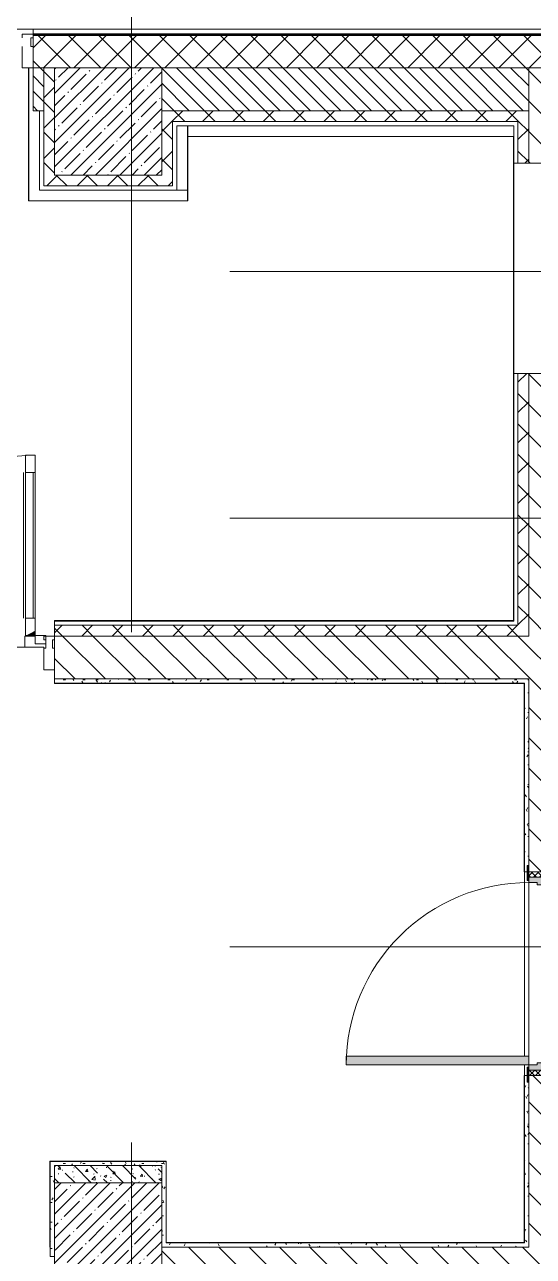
# Model space of a CAD drawing. Header units: millimetres. Extents: x -7229 to 196340, y -8553 to 29000.
# Drawn here: x 165678 to 168048, y 13557 to 19301 of the extents above; entities that cross this region are included whole.
import ezdxf

# ---------------------------------------------------------------- set-up
doc = ezdxf.new("R2010")
doc.units = ezdxf.units.MM
doc.linetypes.add('Осевая', pattern=[15875, 3175, -2381.25, 7937.5, -2381.25])
for name, color, linetype, lineweight, true_color in [('A-DETL-GENF-5', 7, 'Continuous', 9, 0xaaaaaa), ('A-DETL-GENF-6', 7, 'Continuous', 9, 0xe2e2e2), ('A-DOOR-5', 7, 'Continuous', 9, 0xaaaaaa), ('A-DOOR-6', 7, 'Continuous', 9, 0xe2e2e2), ('A-DOOR-FRAM-4', 7, 'Continuous', 9, 0xe2e2e2), ('A-DOOR-FRAM-5', 7, 'Continuous', 9, 0xaaaaaa), ('A-FLOR-3', 7, 'Continuous', 9, 0xaaaaaa), ('I-WALL-7', 7, 'Continuous', 9, 0x787878), ('I-WALL-8', 9, 'Continuous', 9, 0x808080)]:
    doc.layers.add(name, color=color, linetype=linetype, lineweight=lineweight, true_color=true_color)
for name, color, linetype, lineweight in [('A-GLAZ-CWMG-3', 7, 'Continuous', 9), ('A-WALL-1', 7, 'Continuous', 9), ('A-WALL-4', 7, 'Continuous', 13), ('I-WALL-6', 7, 'Continuous', 9), ('S-COLS-2', 7, 'Continuous', 9), ('Оси-2', 7, 'Осевая', 9)]:
    doc.layers.add(name, color=color, linetype=linetype, lineweight=lineweight)
pattern_1 = [(135, (50216.3, 0), (-70.71068, -70.71068), [])]
pattern_2 = [(45, (50216.3, 0), (-70.71068, 70.71068), []), (135, (50216.3, 0), (-70.71068, -70.71068), [])]
pattern_3 = [(0, (50216.302, 0), (121.92, 30.48), [10.058, -81.382, 10.058, -81.382, -487.68]), (0, (50216.302, 0), (121.92, 30.48), [-182.88, 10.058, -172.822, 10.058, -81.382, -213.36]), (0, (50216.302, 0), (121.92, 30.48), [-457.2, 10.058, -50.902, 10.058, -142.342]), (120, (50262.022, 15.24), (-87.356454, 90.345817), [10.058, -81.382, 10.058, -81.382, -487.68]), (120, (50262.022, 15.24), (-87.356454, 90.345817), [-182.88, 10.058, -172.822, 10.058, -81.382, -213.36]), (120, (50262.022, 15.24), (-87.356454, 90.345817), [-457.2, 10.058, -50.902, 10.058, -142.342]), (240, (50277.262, 76.2), (-34.563546, -120.825817), [10.058, -81.382, 10.058, -81.382, -487.68]), (240, (50277.262, 76.2), (-34.563546, -120.825817), [-182.88, 10.058, -172.822, 10.058, -81.382, -213.36]), (240, (50277.262, 76.2), (-34.563546, -120.825817), [-457.2, 10.058, -50.902, 10.058, -142.342])]

# ---------------------------------------------------------------- blocks, each defined once
blk = doc.blocks.new('110_Дверь_СКБ_1Ст_Внутренняя1 - Д-14_п_ 950x2100h_охрана-33310230-План монтажа зашивок 1 этажа в осях 23_1-33 лист 3')
at = {"layer": 'A-DOOR-5'}
h = blk.add_hatch(dxfattribs=at)
h.set_pattern_fill('FP_41', color=256, style=0, pattern_type=2)
h.set_pattern_definition([(135, (1826.41, 164.685), (-14.14214, -14.14214), []), (225, (1826.41, 164.685), (14.14214, -14.14214), [])])
h.paths.add_polyline_path([(462.5, -100), (487.5, -100), (487.5, 100), (462.5, 99.4), (462.5, -75.3)])
at = {"layer": 'A-DOOR-6'}
h = blk.add_hatch(color=256, dxfattribs=at)
h.paths.add_polyline_path([(-437.5, 100), (-437.5, 20), (-402.5, 20), (-402.5, 60), (-412.5, 60), (-412.5, 100)])
h.paths.add_polyline_path([(427.5, 44), (427.5, 20), (462.5, 20), (462.5, 100), (437.5, 98.8), (437.5, 60), (427.5, 60)])
at = {"layer": 'A-DOOR-FRAM-4'}
for points in [[(-412.5, 100), (-372.5, 100), (-372.5, 950), (-412.5, 950), (-412.5, 109.7)], [(-492.5, 108), (-492.5, 100), (-422.5, 100), (-422.5, 108), (-462.5, 108)], [(447.5, 108), (447.5, 100), (517.5, 100.7), (517.5, 108), (451.5, 108)], [(-437.5, -100), (-422.5, -100), (-422.5, 20), (-437.5, 20)], [(447.5, -100), (462.5, -100), (462.5, 20), (447.5, 20)], [(-492.5, -100), (-492.5, -108), (-422.5, -108), (-422.5, -100), (-462.5, -100)], [(447.5, -102.9), (447.5, -108), (517.5, -108), (517.5, -100), (447.5, -100)]]:
    blk.add_hatch(color=256, dxfattribs=at).paths.add_polyline_path(points)
at = {"layer": 'A-DOOR-FRAM-5'}
h = blk.add_hatch(dxfattribs=at)
h.set_pattern_fill('FP_42', color=256, style=0, pattern_type=2)
h.set_pattern_definition([(45, (-296.384, 164.685), (-14.1421, 14.1421), []), (135, (-296.384, 164.685), (-14.1421, -14.1421), [])])
h.paths.add_polyline_path([(-462.5, -100), (-437.5, -100), (-437.5, 100), (-462.5, 100)])
at = {"layer": 'A-DOOR-5'}
for p, q in [((-412.5, 950), (-412.5, 100)), ((-372.5, 950), (-412.5, 950)), ((-372.5, 100), (-372.5, 950)), ((-412.5, 100), (-372.5, 100))]:
    blk.add_line(p, q, dxfattribs=at)
blk.add_arc((-412.5, 100), 850, 360, 90, dxfattribs=at)
at = {"layer": 'A-DOOR-FRAM-5'}
for p, q in [((-422.5, 108), (-492.5, 108)), ((-492.5, 108), (-492.5, 100)), ((-492.5, 100), (-422.5, 100)), ((-437.5, 100), (-462.5, 100)), ((-462.5, 100), (-462.5, -100)), ((-412.5, 100), (-437.5, 100)), ((-437.5, 100), (-437.5, 20)), ((-437.5, -100), (-437.5, 100)), ((-422.5, 100), (-437.5, 100)), ((-437.5, 100), (-437.5, 99)), ((-437.5, 99), (-422.5, 99)), ((-422.5, 100), (-422.5, 108)), ((-422.5, 99), (-422.5, 100)), ((-412.5, 60), (-412.5, 100)), ((-402.5, 60), (-412.5, 60)), ((-402.5, 20), (-402.5, 60)), ((437.5, 60), (427.5, 60)), ((427.5, 60), (427.5, 20)), ((437.5, 100), (437.5, 60)), ((462.5, 100), (437.5, 100)), ((517.5, 108), (447.5, 108)), ((447.5, 108), (447.5, 100)), ((462.5, 100), (447.5, 100)), ((447.5, 100), (447.5, 99)), ((447.5, 100), (517.5, 100)), ((447.5, 99), (462.5, 99)), ((462.5, 20), (462.5, 100)), ((487.5, 100), (462.5, 100)), ((462.5, 100), (462.5, -100)), ((462.5, 99), (462.5, 100)), ((487.5, -100), (487.5, 100)), ((517.5, 100), (517.5, 108)), ((-437.5, 20), (-402.5, 20)), ((-422.5, 20), (-437.5, 20)), ((-437.5, 20), (-437.5, -100)), ((-422.5, -100), (-422.5, 20)), ((427.5, 20), (462.5, 20)), ((462.5, 20), (447.5, 20)), ((447.5, 20), (447.5, -100)), ((462.5, -100), (462.5, 20)), ((-422.5, -100), (-492.5, -100)), ((-492.5, -100), (-492.5, -108)), ((-492.5, -108), (-422.5, -108)), ((-462.5, -100), (-437.5, -100)), ((-437.5, -100), (-422.5, -100)), ((-422.5, -108), (-422.5, -100)), ((447.5, -100), (462.5, -100)), ((517.5, -100), (447.5, -100)), ((447.5, -100), (447.5, -108)), ((447.5, -108), (517.5, -108)), ((462.5, -100), (487.5, -100)), ((517.5, -108), (517.5, -100))]:
    blk.add_line(p, q, dxfattribs=at)
blk = doc.blocks.new('Прямоугольный импост - Импост структурный с накладкой - 160мм-22852563-План монтажа зашивок 1 этажа в осях 23_1-33 лист 3')
at = {"layer": 'A-GLAZ-CWMG-3'}
for p, q in [((-50, 40), (-50, 140)), ((-50, 140), (0, 140)), ((0, 140), (0, 40)), ((-50, -17), (-50, 0)), ((-10, 40), (-10, 0)), ((0, 40), (-10, 40)), ((-10, 0), (0, 0)), ((0, 0), (0, -17)), ((0, -17), (-50, -17))]:
    blk.add_line(p, q, dxfattribs=at)
blk = doc.blocks.new('Дверь_Витражная_остекление_ - ВВ-14 остекление-32472302-План монтажа зашивок 1 этажа в осях 23_1-33 лист 3')
at = {"layer": 'A-DETL-GENF-6'}
blk.add_hatch(color=256, dxfattribs=at).paths.add_polyline_path([(-792.9, -20), (-835, -20), (-835, -41.3), (-798.1, -22.7)])
at = {"layer": 'A-DETL-GENF-5'}
for p, q in [((-790, -20), (-835, -20)), ((-835, -860), (-835, -20)), ((-790, -20), (-835, -20)), ((-835, -20), (-835, -860)), ((-790, -860), (-790, -20)), ((-790, -860), (-790, -20)), ((840, -850), (840, -20)), ((840, -20), (840, -850)), ((885, -850), (885, -20)), ((885, -850), (885, -20)), ((-835, -100), (-790, -100)), ((-825, -780), (-825, -100)), ((-781, -780), (-781, -100)), ((831, -770), (831, -100)), ((885, -100), (840, -100)), ((875, -770), (875, -100)), ((-835, -780), (-790, -780)), ((885, -770), (840, -770)), ((-835, -860), (-790, -860)), ((-835, -860), (-790, -860)), ((885, -850), (840, -850)), ((840, -850), (885, -850))]:
    blk.add_line(p, q, dxfattribs=at)
at = {"layer": 'A-DOOR-5'}
for p, q in [((-885, 20), (-835, 20)), ((-885, -20), (-885, 20)), ((-835, 20), (-835, -20)), ((835, 20), (885, 20)), ((835, -20), (835, 20)), ((885, 20), (885, -20)), ((-835, -20), (-885, -20)), ((-835, -860), (-835, -20)), ((835, -850), (835, -20)), ((885, -20), (835, -20))]:
    blk.add_line(p, q, dxfattribs=at)
for centre, radius, start, end in [((-835, -20), 840, 270, 0), ((835, -20), 830, 180, 270)]:
    blk.add_arc(centre, radius, start, end, dxfattribs=at)
blk = doc.blocks.new('Прямоугольный импост - Импост структурный с накладкой - 160мм Темный-31915521-План монтажа зашивок 1 этажа в осях 23_1-33 лист 3')
at = {"layer": 'A-GLAZ-CWMG-3'}
for p, q in [((-25, 0), (-25, 17)), ((-25, 17), (25, 17)), ((-15, 0), (-25, 0)), ((-15, -40), (-15, 0)), ((25, 0), (15, 0)), ((15, 0), (15, -40)), ((25, 17), (25, 0)), ((-25, -140), (-25, -40)), ((-25, -40), (-15, -40)), ((15, -40), (25, -40)), ((25, -40), (25, -140)), ((25, -140), (-25, -140))]:
    blk.add_line(p, q, dxfattribs=at)
blk = doc.blocks.new('BSC_Колонна _Прямоугольная - 500х500-V170-План монтажа зашивок 1 этажа в осях 23_1-33 лист 3')
at = {"layer": 'S-COLS-2'}
h = blk.add_hatch(dxfattribs=at)
h.set_pattern_fill('FP_175', color=256, style=0, pattern_type=2)
h.set_pattern_definition([(45, (-115850.45, -18850), (-57.024626, 57.024626), []), (45, (-115793.42, -18850), (-57.024626, 57.024626), [100.806, -20.161, 3.353, -16.808])])
h.paths.add_polyline_path([(-250, -250), (250, -250), (250, 250), (-250, 250), (-250, 50)])
for p, q in [((250, 250), (-250, 250)), ((-250, 250), (-250, -250)), ((250, -250), (250, 250)), ((-250, -250), (250, -250))]:
    blk.add_line(p, q, dxfattribs=at)
blk = doc.blocks.new('Прямоугольный импост - Импост структурный с накладкой - 160мм Темный-31239248-План монтажа зашивок 1 этажа в осях 23_1-33 лист 3')
at = {"layer": 'A-GLAZ-CWMG-3'}
for p, q in [((0, 17), (-50, 17)), ((-50, 17), (-50, 0)), ((-50, 0), (-40, 0)), ((-40, 0), (-40, -40)), ((-10, -40), (-10, 0)), ((-10, 0), (0, 0)), ((0, 0), (0, 17)), ((-40, -40), (-50, -40)), ((-50, -40), (-50, -140)), ((0, -40), (-10, -40)), ((0, -140), (0, -40)), ((-50, -140), (0, -140))]:
    blk.add_line(p, q, dxfattribs=at)

msp = doc.modelspace()

# ---------------------------------------------------------------- hatches: boundary and pattern name
at = {"layer": 'A-WALL-1'}
h = msp.add_hatch(dxfattribs=at)
h.set_pattern_fill('FP_144', color=256, style=0, pattern_type=2)
h.set_pattern_definition(pattern_2)
h.paths.add_polyline_path([(165816.8, 19100), (168418.3, 19100), (168418.3, 19250), (165716.8, 19250), (165716.8, 19100), (165816.3, 19100)])
h.paths.add_polyline_path([(171068.3, 19100), (171076.3, 19100), (171076.3, 19250), (169634.3, 19250), (169634.3, 19100), (170675.7, 19100)])
h.paths.add_polyline_path([(163022.1, 19100), (163036.8, 19100), (163016.8, 19236.2), (163016.8, 19100)])
h.paths.add_polyline_path([(163116.8, 19100), (163125.1, 19100), (163106.8, 19125), (163115.3, 19103.7)])
h.paths.add_polyline_path([(163072.6, 19158.9), (163073.8, 19170.9), (163066.8, 19180.7), (163066.8, 19250), (163006.8, 19250), (163066.8, 19167.1)])
h = msp.add_hatch(dxfattribs=at)
h.set_pattern_fill('FP_140', color=256, style=0, pattern_type=2)
h.set_pattern_definition([(135, (50216.3, 0), (-35.35534, -35.35534), [])])
h.paths.add_polyline_path([(168016.6, 18900), (168026.3, 18900), (168026.3, 19100), (166316.8, 19100), (166316.8, 18900), (167960.5, 18900)])
h.paths.add_polyline_path([(165746.8, 18900), (165766.8, 18900), (165766.8, 19100), (165716.8, 19100), (165716.8, 18900), (165720.6, 18900)])
h.paths.add_polyline_path([(162698.4, 18900), (162966.8, 18900), (162966.8, 19100), (161266.3, 19100), (161266.3, 18900), (162683.3, 18900)])
h.paths.add_polyline_path([(163016.8, 18900), (163066.8, 18900), (163066.8, 19100), (163016.8, 19100), (163016.8, 19008.8)])
at = {"layer": 'I-WALL-6'}
h = msp.add_hatch(dxfattribs=at)
h.set_pattern_fill('FP_144', color=256, style=0, pattern_type=2)
h.set_pattern_definition(pattern_2)
h.paths.add_polyline_path([(165766.8, 18550), (165816.8, 18550), (165816.3, 19100), (165766.8, 19100), (165766.8, 18556.1)])
h = msp.add_hatch(dxfattribs=at)
h.set_pattern_fill('FP_143', color=256, style=0, pattern_type=2)
h.set_pattern_definition(pattern_1)
h.paths.add_polyline_path([(168026.3, 16450), (168226.3, 16450), (168226.3, 17675), (168026.3, 17675), (168026.3, 16500)])
h.paths.add_polyline_path([(168226.3, 18655), (168226.3, 19100), (168026.3, 19100), (168026.3, 18655)])
h = msp.add_hatch(dxfattribs=at)
h.set_pattern_fill('FP_144', color=256, style=0, pattern_type=2)
h.set_pattern_definition(pattern_2)
h.paths.add_polyline_path([(167944.1, 18850), (167976.3, 18850.3), (167976.3, 18900), (166316.8, 18900), (166316.8, 18850), (167351.8, 18850)])
h = msp.add_hatch(dxfattribs=at)
h.set_pattern_fill('FP_144', color=256, style=0, pattern_type=2)
h.set_pattern_definition(pattern_2)
h.paths.add_polyline_path([(167976.3, 16500), (168026.3, 16500), (168026.3, 17675), (167976.3, 17675), (167976.3, 16520)])
h.paths.add_polyline_path([(168016.6, 18655), (168026.3, 18655), (168026.3, 18900), (167976.3, 18900), (167976.3, 18655)])
h = msp.add_hatch(dxfattribs=at)
h.set_pattern_fill('FP_144', color=256, style=0, pattern_type=2)
h.set_pattern_definition(pattern_2)
h.paths.add_polyline_path([(166316.8, 18600), (166366.8, 18600), (166366.8, 18850), (166316.8, 18850), (166316.8, 18688.7)])
h = msp.add_hatch(dxfattribs=at)
h.set_pattern_fill('FP_144', color=256, style=0, pattern_type=2)
h.set_pattern_definition(pattern_2)
h.paths.add_polyline_path([(166316.8, 18550), (166366.8, 18550), (166366.8, 18600), (165816.8, 18600), (165816.8, 18550), (166022.3, 18550)])
h = msp.add_hatch(dxfattribs=at)
h.set_pattern_fill('FP_144', color=256, style=0, pattern_type=2)
h.set_pattern_definition(pattern_2)
h.paths.add_polyline_path([(168026.3, 16450), (168026.3, 16500), (165816.8, 16500), (165816.8, 16450), (168016.6, 16450)])
h = msp.add_hatch(dxfattribs=at)
h.set_pattern_fill('FP_143', color=256, style=0, pattern_type=2)
h.set_pattern_definition(pattern_1)
h.paths.add_polyline_path([(166687.1, 16250), (168226.3, 16250), (168226.3, 16450), (165816.8, 16450), (165816.9, 16250), (166502.2, 16250)])
h = msp.add_hatch(dxfattribs=at)
h.set_pattern_fill('FP_143', color=256, style=0, pattern_type=2)
h.set_pattern_definition(pattern_1)
h.paths.add_polyline_path([(168226.3, 13600), (168226.3, 14400), (168026.3, 14400), (168026.3, 13600)])
h.paths.add_polyline_path([(168226.3, 15350), (168226.3, 16250), (168026.3, 16250), (168026.3, 15350), (168155.7, 15350)])
h = msp.add_hatch(dxfattribs=at)
h.set_pattern_fill('FP_143', color=256, style=0, pattern_type=2)
h.set_pattern_definition(pattern_1)
h.paths.add_polyline_path([(170676.3, 13400), (171146.3, 13400), (171146.3, 13600), (166316.3, 13600), (166316.3, 13400), (170675.7, 13400)])
at = {"layer": 'I-WALL-7'}
h = msp.add_hatch(dxfattribs=at)
h.set_pattern_fill('FP_149', color=256, style=0, pattern_type=2)
h.set_pattern_definition([(135, (50216.3, 0), (-75.43415, -75.43415), [106.68, -17.78, 3.556, -17.78]), (135, (50216.3, 75.39), (-75.43415, -75.43415), []), (50, (50216.3, 0), (127.52922, -11.15758), [13.335, -146.685]), (355, (50216.3, 0), (-24.66966, 133.74002), [10.668, -117.348]), (100.451, (50226.93, -0.93), (102.85973, 122.58178), [11.333, -124.663]), (46.184, (50216.3, 35.56), (189.75516, -29.43036), [20.002, -220.027]), (96.636, (50232.11, 33.1), (166.1822, 173.1996), [17, -186.995]), (351.184, (50216.3, 35.56), (166.18393, 173.19757), [16.002, -176.022]), (21, (50234.08, 26.67), (106.130265, -71.58603), [13.335, -146.685]), (326, (50234.08, 26.67), (43.26188, 128.93175), [10.668, -117.348]), (71.451, (50242.93, 20.7), (149.39198, 57.34505), [11.333, -124.663]), (37.5, (50216.3, 0), (2.162228, 59.188357), [3.353, -112.573, 3.353, -115.773, -117.792]), (37.5, (50216.3, 0), (2.162228, 59.188357), [-235.052, 3.353, -114.44]), (7.5, (50216.3, 0), (46.773857, 70.126152), [3.353, -64.567, 3.353, -109.906, -44.894]), (7.5, (50216.3, 0), (46.773857, 70.126152), [-181.178, 3.353, -41.542]), (327.5, (50176.653, 0), (94.913671, -4.010093), [3.353, -41.097, 3.353, -135.331, -184.023]), (327.5, (50176.653, 0), (94.913671, -4.010093), [-183.134, 3.353, -180.67]), (317.5, (50158.87, 0), (103.69057, 17.79882), [3.353, -54.432, 3.353, -88.748, -130.683]), (317.5, (50158.87, 0), (103.69057, 17.79882), [-149.885, 3.353, -127.33])])
h.paths.add_polyline_path([(165871.7, 13900), (166316.3, 13900), (166316.3, 13980), (165816.8, 13980), (165816.8, 13900)])
at = {"layer": 'I-WALL-8'}
h = msp.add_hatch(dxfattribs=at)
h.set_pattern_fill('FP_184', color=256, style=0, pattern_type=2)
h.set_pattern_definition(pattern_3)
h.paths.add_polyline_path([(168016.6, 16230), (168026.3, 16230), (168026.3, 16250), (165816.8, 16250), (165816.8, 16230), (168006.3, 16230)])
h = msp.add_hatch(dxfattribs=at)
h.set_pattern_fill('FP_184', color=256, style=0, pattern_type=2)
h.set_pattern_definition(pattern_3)
h.paths.add_polyline_path([(168026.3, 13620), (168025.5, 14370), (168018.3, 14370), (168018.3, 14400), (168006.3, 14400), (168006.3, 13620), (168016.6, 13620)])
h.paths.add_polyline_path([(168006.3, 15350), (168018.3, 15350), (168018.3, 15380), (168026.3, 15380), (168026.3, 16230), (168006.3, 16230), (168006.3, 15431.3)])
h = msp.add_hatch(dxfattribs=at)
h.set_pattern_fill('FP_184', color=256, style=0, pattern_type=2)
h.set_pattern_definition(pattern_3)
h.paths.add_polyline_path([(165816.3, 13557), (165816.3, 14000), (165796.3, 14000), (165796.3, 13557), (165801.8, 13557)])
h = msp.add_hatch(dxfattribs=at)
h.set_pattern_fill('FP_184', color=256, style=0, pattern_type=2)
h.set_pattern_definition(pattern_3)
h.paths.add_polyline_path([(166316.3, 13980), (166336.3, 13980), (166336.3, 14000), (165816.3, 14000), (165816.8, 13980), (166308.6, 13980)])
h = msp.add_hatch(dxfattribs=at)
h.set_pattern_fill('FP_184', color=256, style=0, pattern_type=2)
h.set_pattern_definition(pattern_3)
h.paths.add_polyline_path([(166316.3, 13600), (166336.3, 13600.6), (166336.3, 13980), (166316.3, 13980), (166316.3, 13617.1)])
h = msp.add_hatch(dxfattribs=at)
h.set_pattern_fill('FP_184', color=256, style=0, pattern_type=2)
h.set_pattern_definition(pattern_3)
h.paths.add_polyline_path([(166687.1, 13600), (168026.3, 13600), (168026.3, 13620), (166336.3, 13620), (166336.3, 13600), (166557.9, 13600)])
at = {"layer": 'S-COLS-2'}
h = msp.add_hatch(dxfattribs=at)
h.set_pattern_fill('FP_141', color=256, style=0, pattern_type=2)
h.set_pattern_definition([(45, (50216.3, 0), (-57.024626, 57.024626), []), (45, (50273.33, 0), (-57.024626, 57.024626), [100.806, -20.161, 3.353, -16.808])])
h.paths.add_polyline_path([(165816.3, 13400), (166316.3, 13400), (166316.3, 13900), (165816.3, 13900), (165816.3, 13600)])

# ---------------------------------------------------------------- linework, layer by layer
at = {"layer": 'A-FLOR-3'}
for p, q in [((166436.8, 18530), (166386.8, 18530)), ((165678.8, 16398), (165678.8, 16450)), ((165678.8, 16450), (165726.8, 16450)), ((165766.8, 16398), (164066.8, 16398)), ((165766.8, 16393), (165766.8, 16398)), ((168006.3, 14490), (168006.3, 15350)), ((168006.3, 14400), (168006.3, 14450))]:
    msp.add_line(p, q, dxfattribs=at)
at = {"layer": 'A-WALL-1'}
for p, q in [((165568.8, 19280), (174888.4, 19280)), ((165716.8, 19280), (165716.8, 18900)), ((171226.3, 19258), (165716.8, 19258)), ((165766.8, 19100), (165816.8, 19100)), ((165716.8, 18900), (165746.8, 18900)), ((166316.8, 18900), (168026.3, 18900))]:
    msp.add_line(p, q, dxfattribs=at)
at = {"layer": 'A-WALL-4'}
for p, q in [((168421.3, 19253), (165716.8, 19253)), ((168418.3, 19250), (165716.8, 19250)), ((165766.8, 19100), (165716.8, 19100)), ((165766.8, 19100), (165766.8, 18550)), ((168026.3, 19100), (166316.8, 19100)), ((168026.3, 18655), (168026.3, 19100)), ((165746.8, 18900), (165766.8, 18900)), ((166366.8, 18850), (167976.3, 18850)), ((166366.8, 18850), (166366.8, 18550)), ((167976.3, 18850), (167976.3, 18655)), ((167956.3, 18655), (167956.3, 18780)), ((166366.8, 18550), (165766.8, 18550)), ((167956.3, 17675), (167956.3, 16520)), ((167976.3, 17675), (167976.3, 16500)), ((168026.3, 17675), (168026.3, 16500)), ((167976.3, 16500), (165816.8, 16500)), ((166855.8, 16520), (167956.3, 16520)), ((167955.3, 16520), (167955.3, 16521)), ((165816.8, 16230), (168006.3, 16230)), ((168006.3, 16230), (168006.3, 15350)), ((168006.3, 13620), (168006.3, 14400)), ((166316.3, 13900), (166316.3, 13980)), ((166336.3, 13620), (166336.3, 13980)), ((166336.3, 13620), (168006.3, 13620)), ((166337.3, 13621), (166337.3, 13620))]:
    msp.add_line(p, q, dxfattribs=at)
at = {"layer": 'I-WALL-6'}
for p, q in [((165695.8, 18479), (165695.8, 19100)), ((165696.8, 19100), (165696.8, 18480)), ((168226.3, 19100), (168026.3, 19100)), ((165746.8, 18900), (165746.8, 18530)), ((166386.8, 18830), (167956.3, 18830)), ((166386.8, 18530), (166386.8, 18830)), ((166436.8, 18480), (166436.8, 18830)), ((166437.8, 18830), (166437.8, 18479)), ((167956.3, 18830), (167956.3, 18780)), ((167956.3, 18780), (166437.8, 18780)), ((166437.8, 18779), (167955.3, 18779)), ((167955.3, 16521), (167955.3, 18779)), ((167956.3, 18655), (168246.3, 18655)), ((167956.3, 17675), (167956.3, 18655)), ((165746.8, 18530), (166386.8, 18530)), ((166437.8, 18479), (165695.8, 18479)), ((165696.8, 18480), (166436.8, 18480)), ((168246.3, 17675), (167956.3, 17675)), ((165816.8, 16522), (165816.8, 16521)), ((165816.8, 16522), (167955.3, 16522)), ((167955.3, 16521), (165816.8, 16521)), ((165816.8, 16520), (165816.8, 16230)), ((166855.8, 16520), (165816.8, 16520)), ((166855.8, 16520), (166855.8, 16522)), ((168026.3, 16450), (168026.3, 16500)), ((168026.3, 16450), (165816.8, 16450)), ((165816.8, 16250), (168026.3, 16250)), ((165816.8, 16230), (165816.8, 16229)), ((165816.8, 16229), (168005.3, 16229)), ((168005.3, 16229), (168005.3, 15350)), ((168026.3, 16250), (168026.3, 15380)), ((168005.3, 15350), (168018.3, 15350)), ((168026.3, 14490), (168026.3, 15300)), ((168018.3, 14400), (168005.3, 14400)), ((168005.3, 14400), (168005.3, 13621)), ((168026.3, 14370), (168026.3, 13600)), ((165795.8, 14001), (165795.8, 13600)), ((166337.3, 14001), (165795.8, 14001)), ((165796.3, 14000), (165796.3, 13557)), ((165796.3, 14000), (166336.3, 14000)), ((165796.8, 13600), (165796.8, 14000)), ((165816.3, 13557), (165816.3, 13980)), ((166316.3, 13980), (165816.3, 13980)), ((165816.8, 13980), (165816.8, 13900)), ((166336.3, 13980), (166336.3, 14000)), ((166337.3, 13621), (166337.3, 14001)), ((165816.8, 13900), (166316.3, 13900)), ((166316.3, 13900), (166316.3, 13400)), ((168005.3, 13621), (166337.3, 13621)), ((165795.8, 13600), (165796.8, 13600)), ((165796.3, 13557), (165816.3, 13557)), ((168026.3, 13600), (166316.3, 13600))]:
    msp.add_line(p, q, dxfattribs=at)
at = {"layer": 'S-COLS-2'}
for p, q in [((166316.3, 13900), (165816.3, 13900)), ((165816.3, 13900), (165816.3, 13400)), ((166316.3, 13600), (166316.3, 13900)), ((166316.3, 13400), (166316.3, 13600))]:
    msp.add_line(p, q, dxfattribs=at)
at = {"layer": 'Оси-2'}
for p, q in [((166176.3, 593.7), (166176.3, 19415.1)), ((134883.9, 18150), (172976.3, 18150)), ((134883.9, 17000), (172976.3, 17000)), ((134883.9, 15000), (172376.3, 15000))]:
    msp.add_line(p, q, dxfattribs=at)

# ---------------------------------------------------------------- block references
at = {"layer": 'A-DOOR-5'}
for name, p, rotation in [('Дверь_Витражная_остекление_ - ВВ-14 остекление-32472302-План монтажа зашивок 1 этажа в осях 23_1-33 лист 3', (164891.8, 16433), 180), ('110_Дверь_СКБ_1Ст_Внутренняя1 - Д-14_п_ 950x2100h_охрана-33310230-План монтажа зашивок 1 этажа в осях 23_1-33 лист 3', (168126.3, 14862.5), 90)]:
    msp.add_blockref(name, p, dxfattribs=dict(at, rotation=rotation))
at = {"layer": 'A-GLAZ-CWMG-3', "extrusion": (0, 0, -1), "rotation": 180}
msp.add_blockref('Прямоугольный импост - Импост структурный с накладкой - 160мм-22852563-План монтажа зашивок 1 этажа в осях 23_1-33 лист 3', (-165716.8, 19240), dxfattribs=at)
at = {"layer": 'A-GLAZ-CWMG-3', "extrusion": (0, 0, -1)}
msp.add_blockref('Прямоугольный импост - Импост структурный с накладкой - 160мм Темный-31915521-План монтажа зашивок 1 этажа в осях 23_1-33 лист 3', (-165791.8, 16433), dxfattribs=at)
at = {"layer": 'A-GLAZ-CWMG-3'}
msp.add_blockref('Прямоугольный импост - Импост структурный с накладкой - 160мм Темный-31239248-План монтажа зашивок 1 этажа в осях 23_1-33 лист 3', (165816.8, 16433), dxfattribs=at)
at = {"layer": 'S-COLS-2'}
msp.add_blockref('BSC_Колонна _Прямоугольная - 500х500-V170-План монтажа зашивок 1 этажа в осях 23_1-33 лист 3', (166066.8, 18850), dxfattribs=at)

doc.saveas('drawing.dxf')
